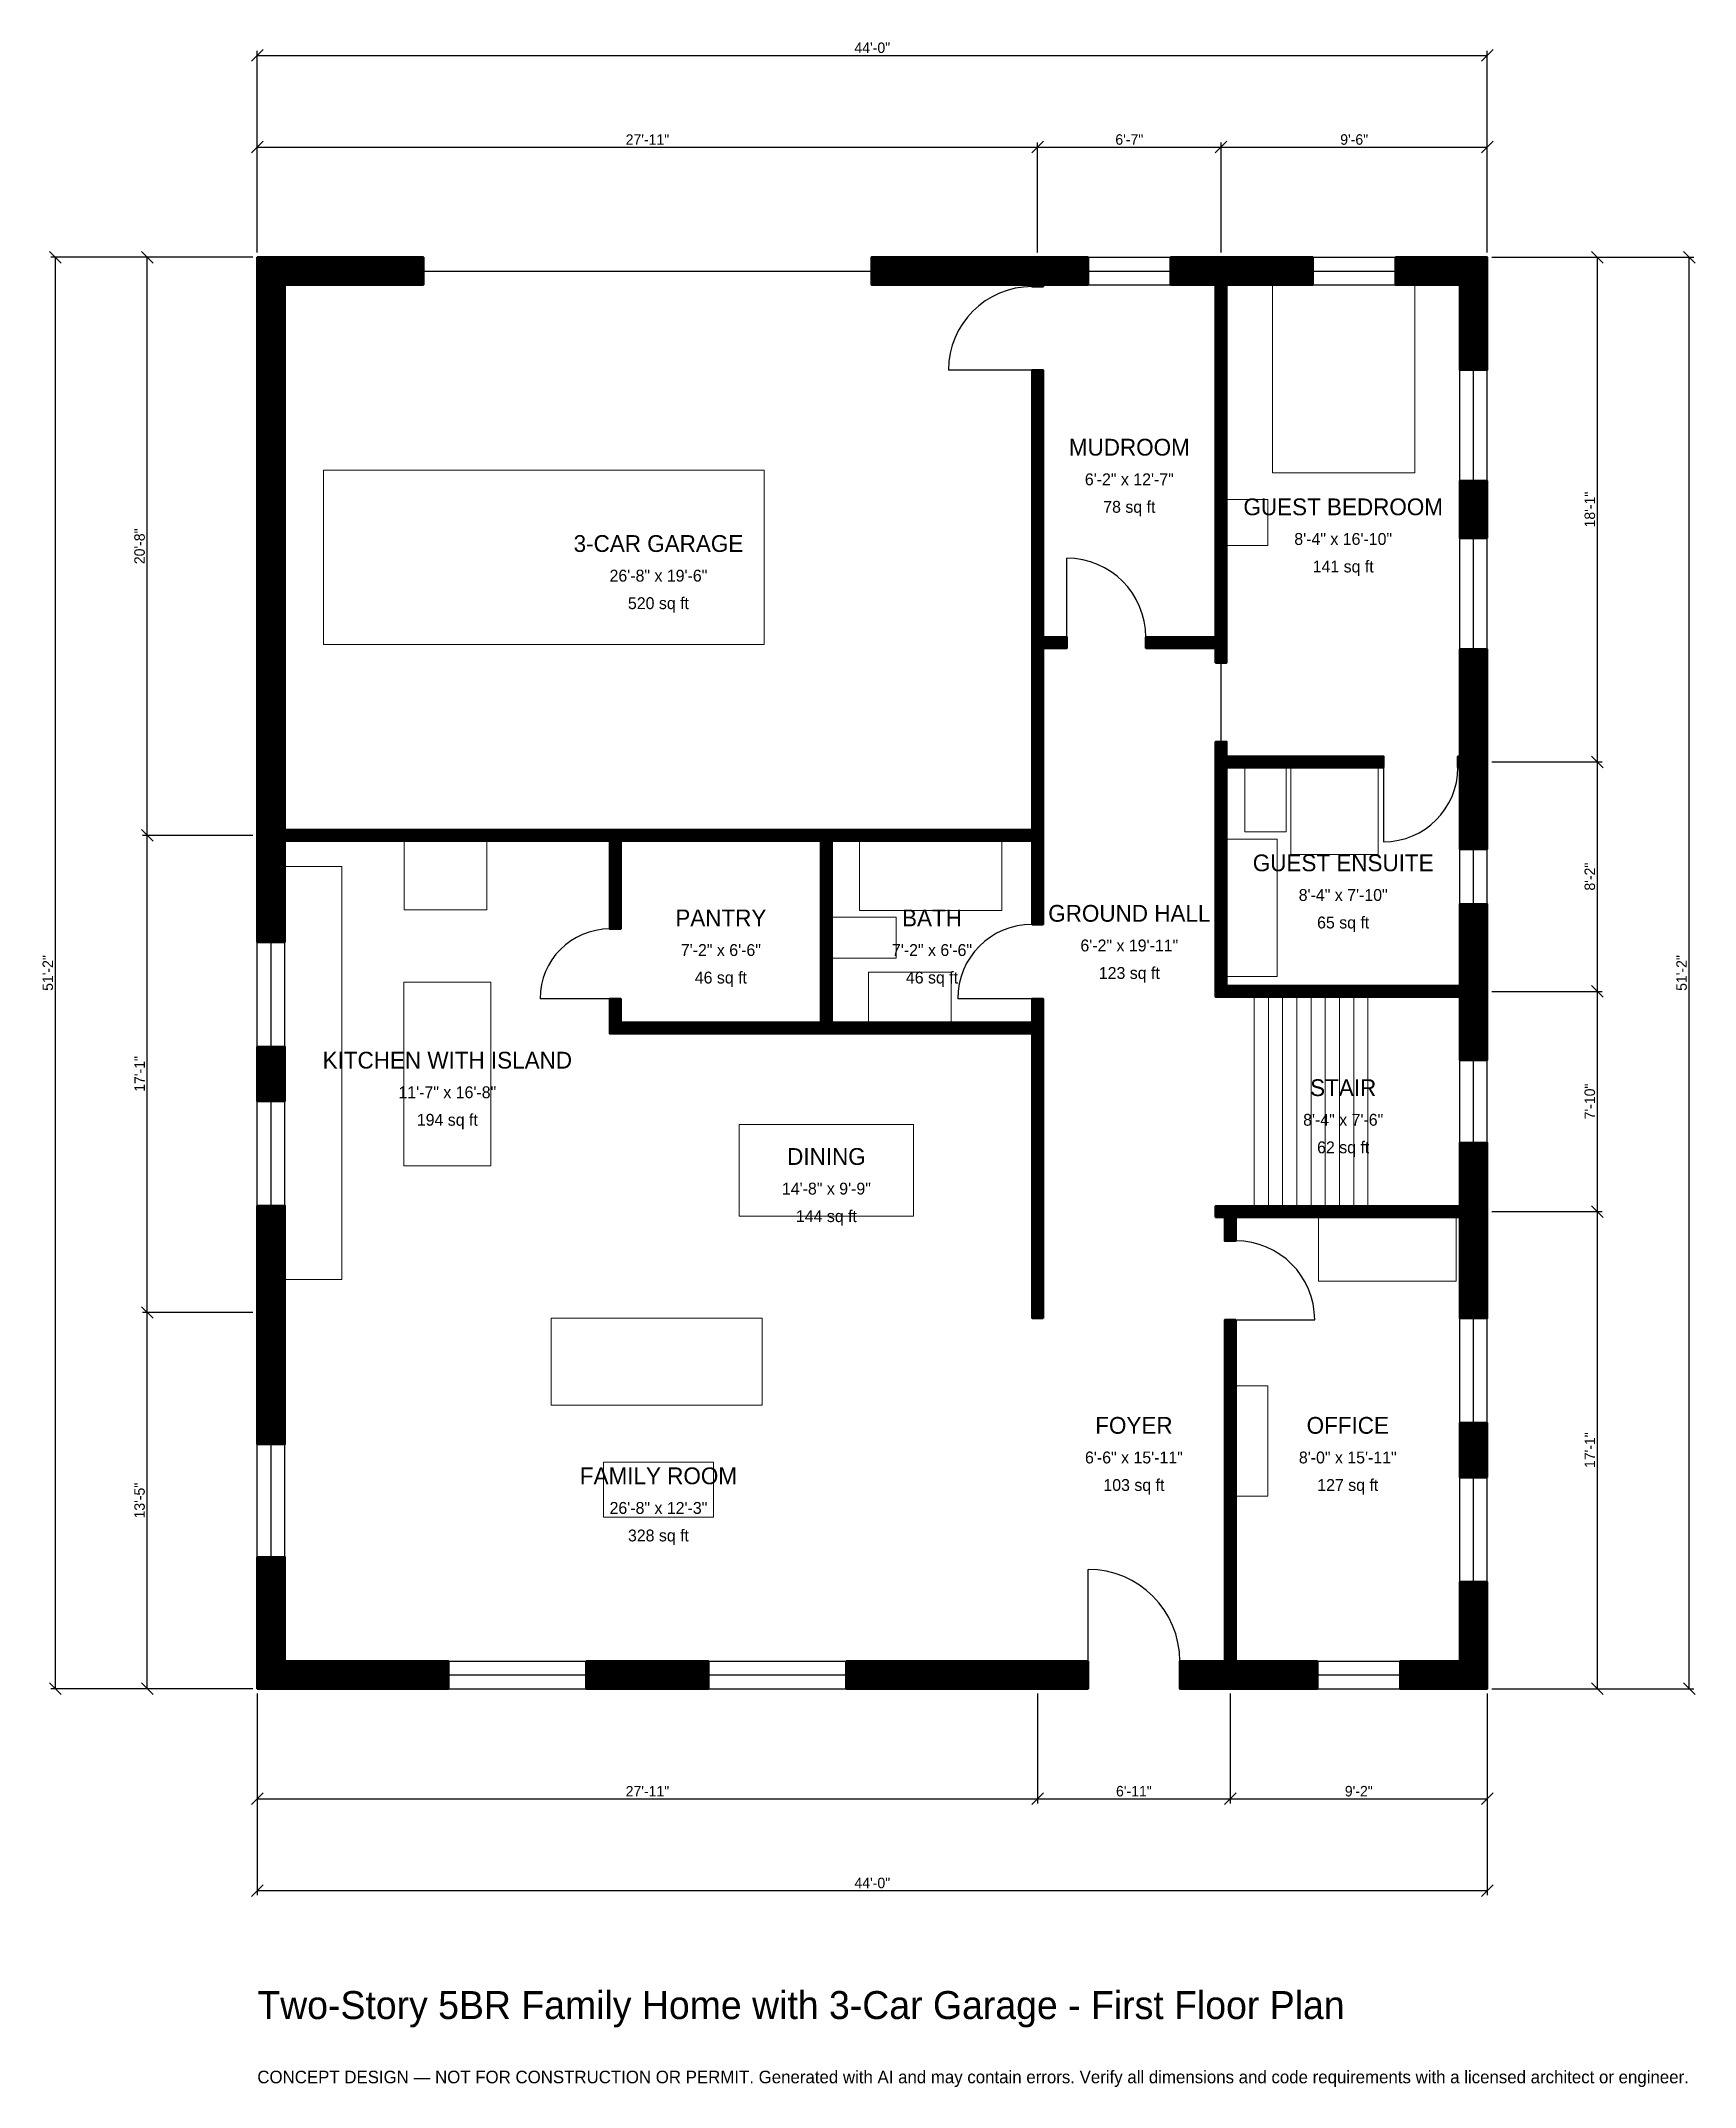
# Model space of a CAD drawing. Header units: inches. Extents: x -93 to 617, y -171 to 707.
import ezdxf
from ezdxf.enums import TextEntityAlignment as Align

# ---------------------------------------------------------------- set-up
doc = ezdxf.new("R2010")
doc.units = ezdxf.units.IN
doc.header["$MEASUREMENT"] = 0
doc.linetypes.add('DASHED', pattern=[0.6, 0.5, -0.1])
for name, color, linetype, lineweight in [('A-ANNO-DIMS', 1, 'Continuous', 13), ('A-ANNO-TEXT', 7, 'Continuous', 18), ('A-AREA-IDEN', 7, 'Continuous', 18), ('A-DOOR', 2, 'Continuous', 25), ('A-FLOR-FIXT', 9, 'Continuous', 13), ('A-FLOR-STRS', 3, 'Continuous', 18), ('A-FURN', 9, 'Continuous', 13), ('A-GLAZ', 4, 'Continuous', 25), ('A-WALL', 7, 'Continuous', 50), ('A-WALL-PATT', 8, 'Continuous', 13)]:
    doc.layers.add(name, color=color, linetype=linetype, lineweight=lineweight)
doc.dimstyles.new('PLAN', dxfattribs={"dimtxt": 4.5, "dimasz": 3, "dimexe": 2, "dimexo": 2, "dimgap": 1, "dimtad": 1, "dimdec": 0, "dimlunit": 4, "dimtsz": 2.5, "dimcen": 2.5, "dimclrd": 1, "dimclre": 1, "dimazin": 3, "dimtfac": 1, "dimtmove": 0, "dimatfit": 3})

msp = doc.modelspace()

# ---------------------------------------------------------------- hatches: boundary and pattern name
at = {"layer": 'A-WALL-PATT'}
h = msp.add_hatch(dxfattribs=at)
h.set_pattern_fill('ANSI31', color=8, scale=0.8)
h.paths.add_polyline_path([(0, 0), (0, 11.811), (0, 11.811), (0, 56.4961), (11.811, 56.4961), (11.811, 11.811), (82.021, 11.811), (82.021, 0), (11.811, 0), (11.811, 0), (0, 0), (0, 0), (0, 0)])
h.paths.add_polyline_path([(0, 155.5118), (0, 167.3228), (0, 207.2178), (11.811, 207.2178), (11.811, 167.3228), (11.811, 155.5118), (11.811, 104.9213), (0, 104.9213), (0, 155.5118)])
h.paths.add_polyline_path([(0, 275.4593), (11.811, 275.4593), (11.811, 252.0997), (0, 252.0997), (0, 275.4593)])
h.paths.add_polyline_path([(0, 360.2362), (0, 363.7795), (0, 363.7795), (0, 368.5039), (0, 368.5039), (0, 372.0472), (0, 602.3622), (0, 602.3622), (0, 614.1732), (0, 614.1732), (0, 614.1733), (0, 614.1733), (11.811, 614.1733), (11.811, 614.1732), (71.2598, 614.1732), (71.2598, 602.3622), (11.811, 602.3622), (11.811, 372.0472), (11.811, 368.5039), (151.1811, 368.5039), (155.9055, 368.5039), (241.7323, 368.5039), (241.7323, 368.5039), (246.4567, 368.5039), (332.2835, 368.5039), (332.2835, 446.4567), (332.2835, 451.1811), (332.2835, 565.748), (337.0079, 565.748), (337.0079, 451.1811), (347.2441, 451.1811), (347.2441, 446.4567), (337.0079, 446.4567), (337.0079, 368.5039), (337.0079, 363.7795), (337.0079, 327.9528), (332.2835, 327.9528), (332.2835, 363.7795), (246.4567, 363.7795), (246.4567, 285.8268), (332.2835, 285.8268), (332.2835, 296.063), (337.0079, 296.063), (337.0079, 285.8268), (337.0079, 281.1024), (337.0079, 281.1024), (337.0079, 207.0866), (337.0079, 202.3622), (337.0079, 159.0551), (332.2835, 159.0551), (332.2835, 202.3622), (332.2835, 207.0866), (332.2835, 281.1024), (246.4567, 281.1024), (241.7323, 281.1024), (151.1811, 281.1024), (151.1811, 281.1024), (151.1811, 285.8268), (151.1811, 296.063), (155.9055, 296.063), (155.9055, 285.8268), (241.7323, 285.8268), (241.7323, 363.7795), (155.9055, 363.7795), (155.9055, 325.9843), (151.1811, 325.9843), (151.1811, 363.7795), (11.811, 363.7795), (11.811, 360.2362), (11.811, 320.3412), (0, 320.3412), (0, 360.2362)])
h.paths.add_polyline_path([(328.7402, 614.1732), (332.2835, 614.1732), (332.2835, 614.1733), (337.0079, 614.1733), (337.0079, 614.1732), (340.5512, 614.1732), (356.2992, 614.1732), (356.2992, 602.3622), (340.5512, 602.3622), (337.0079, 602.3622), (337.0079, 601.5748), (332.2835, 601.5748), (332.2835, 602.3622), (328.7402, 602.3622), (263.3858, 602.3622), (263.3858, 614.1732), (328.7402, 614.1732)])
h.paths.add_polyline_path([(411.0236, 614.1732), (411.0236, 614.1733), (415.748, 614.1733), (415.748, 614.1732), (419.2913, 614.1732), (419.2913, 614.1732), (452.7559, 614.1732), (452.7559, 602.3622), (415.748, 602.3622), (415.748, 451.1811), (415.748, 446.4567), (415.748, 440.1575), (411.0236, 440.1575), (411.0236, 446.4567), (381.1024, 446.4567), (381.1024, 451.1811), (411.0236, 451.1811), (411.0236, 602.3622), (407.4803, 602.3622), (407.4803, 602.3622), (391.7323, 602.3622), (391.7323, 614.1732), (411.0236, 614.1732)])
h.paths.add_polyline_path([(515.748, 614.1732), (515.748, 614.1733), (527.5591, 614.1733), (527.5591, 614.1732), (527.5591, 614.1732), (527.5591, 602.3622), (527.5591, 602.3622), (527.5591, 565.8136), (515.748, 565.8136), (515.748, 602.3622), (488.189, 602.3622), (488.189, 614.1732), (515.748, 614.1732)])
h.paths.add_polyline_path([(527.5591, 493.6352), (515.748, 493.6352), (515.748, 518.1759), (527.5591, 518.1759), (527.5591, 493.6352)])
h.paths.add_polyline_path([(527.5591, 403.5433), (527.5591, 400), (527.5591, 400), (527.5591, 395.2756), (527.5591, 395.2756), (527.5591, 391.7323), (527.5591, 360.2362), (515.748, 360.2362), (515.748, 391.7323), (515.748, 395.2756), (514.9606, 395.2756), (514.9606, 400), (515.748, 400), (515.748, 403.5433), (515.748, 445.9974), (527.5591, 445.9974), (527.5591, 403.5433)])
h.paths.add_polyline_path([(527.5591, 305.1181), (527.5591, 301.5748), (527.5591, 301.5748), (527.5591, 296.8504), (527.5591, 296.8504), (527.5591, 293.3071), (527.5591, 269.685), (515.748, 269.685), (515.748, 293.3071), (515.748, 296.8504), (415.748, 296.8504), (411.0236, 296.8504), (411.0236, 301.5748), (411.0236, 395.2756), (411.0236, 400), (411.0236, 406.2992), (415.748, 406.2992), (415.748, 400), (483.0709, 400), (483.0709, 395.2756), (415.748, 395.2756), (415.748, 301.5748), (515.748, 301.5748), (515.748, 305.1181), (515.748, 336.6142), (527.5591, 336.6142), (527.5591, 305.1181)])
h.paths.add_polyline_path([(527.5591, 207.0866), (527.5591, 207.0866), (527.5591, 202.3622), (527.5591, 202.3622), (527.5591, 198.8189), (527.5591, 198.8189), (527.5591, 158.9239), (515.748, 158.9239), (515.748, 202.3622), (419.685, 202.3622), (419.685, 192.126), (414.9606, 192.126), (414.9606, 202.3622), (411.0236, 202.3622), (411.0236, 207.0866), (414.9606, 207.0866), (419.685, 207.0866), (515.748, 207.0866), (515.748, 210.6299), (515.748, 210.6299), (515.748, 234.252), (527.5591, 234.252), (527.5591, 207.0866)])
h.paths.add_polyline_path([(527.5591, 90.6824), (515.748, 90.6824), (515.748, 114.042), (527.5591, 114.042), (527.5591, 90.6824)])
h.paths.add_polyline_path([(527.5591, 11.811), (527.5591, 11.811), (527.5591, 0), (527.5591, 0), (527.5591, 0), (515.748, 0), (515.748, 0), (490.1575, 0), (490.1575, 11.811), (515.748, 11.811), (515.748, 45.8005), (527.5591, 45.8005), (527.5591, 11.811)])
h.paths.add_polyline_path([(423.2283, 0), (419.685, 0), (419.685, 0), (414.9606, 0), (414.9606, 0), (411.4173, 0), (395.6693, 0), (395.6693, 11.811), (411.4173, 11.811), (414.9606, 11.811), (414.9606, 158.2677), (419.685, 158.2677), (419.685, 11.811), (423.2283, 11.811), (454.7244, 11.811), (454.7244, 0), (423.2283, 0)])
h.paths.add_polyline_path([(340.5512, 0), (328.7402, 0), (252.6247, 0), (252.6247, 11.811), (328.7402, 11.811), (340.5512, 11.811), (356.2992, 11.811), (356.2992, 0), (340.5512, 0)])
h.paths.add_polyline_path([(141.0761, 0), (141.0761, 11.811), (193.5696, 11.811), (193.5696, 0), (141.0761, 0)])

# ---------------------------------------------------------------- linework, layer by layer
at = {"layer": 'A-DOOR', "linetype": 'DASHED'}
msp.add_line((71.2598, 608.2677), (263.3858, 608.2677), dxfattribs=at)
at = {"layer": 'A-DOOR'}
for p, q in [((332.2835, 565.748), (296.4567, 565.748)), ((347.2441, 451.1811), (347.2441, 485.0394)), ((413.3858, 406.2992), (413.3858, 440.1575)), ((483.0709, 395.2756), (483.0709, 363.3858)), ((151.1811, 296.063), (121.2598, 296.063)), ((332.2835, 296.063), (300.3937, 296.063)), ((419.685, 158.2677), (453.5433, 158.2677)), ((356.2992, 11.811), (356.2992, 51.1811))]:
    msp.add_line(p, q, dxfattribs=at)
for centre, radius, start, end in [((332.2835, 565.748), 35.8268, 90, 180), ((347.2441, 451.1811), 33.8583, 0, 90), ((483.0709, 395.2756), 31.8898, 270, 360), ((151.1811, 296.063), 29.9213, 90, 180), ((332.2835, 296.063), 31.8898, 90, 180), ((419.685, 158.2677), 33.8583, 0, 90), ((356.2992, 11.811), 39.3701, 0, 90)]:
    msp.add_arc(centre, radius, start, end, dxfattribs=at)
at = {"layer": 'A-FLOR-FIXT'}
for points in [[(423.622, 367.7165), (441.3386, 367.7165), (441.3386, 395.2756), (423.622, 395.2756)], [(443.3071, 357.874), (480.7087, 357.874), (480.7087, 395.2756), (443.3071, 395.2756)], [(258.2677, 333.8583), (319.2913, 333.8583), (319.2913, 363.7795), (258.2677, 363.7795)], [(415.748, 305.5118), (437.4016, 305.5118), (437.4016, 364.5669), (415.748, 364.5669)], [(11.811, 175.5906), (36.2205, 175.5906), (36.2205, 352.7559), (11.811, 352.7559)], [(246.4567, 313.3858), (274.0157, 313.3858), (274.0157, 331.1024), (246.4567, 331.1024)], [(262.2047, 285.8268), (297.6378, 285.8268), (297.6378, 307.4803), (262.2047, 307.4803)], [(62.7953, 224.4094), (100.1969, 224.4094), (100.1969, 303.1496), (62.7953, 303.1496)]]:
    msp.add_lwpolyline(points, close=True, dxfattribs=at)
at = {"layer": 'A-FLOR-STRS'}
for p, q in [((427.5591, 207.0866), (427.5591, 296.8504)), ((433.6614, 207.0866), (433.6614, 296.8504)), ((439.7638, 207.0866), (439.7638, 296.8504)), ((445.8661, 207.0866), (445.8661, 296.8504)), ((451.9685, 207.0866), (451.9685, 296.8504)), ((458.0709, 207.0866), (458.0709, 296.8504)), ((464.1732, 207.0866), (464.1732, 296.8504)), ((470.2756, 207.0866), (470.2756, 296.8504)), ((476.378, 207.0866), (476.378, 296.8504))]:
    msp.add_line(p, q, dxfattribs=at)
at = {"layer": 'A-FURN'}
for points in [[(435.4331, 521.6535), (496.4567, 521.6535), (496.4567, 602.3622), (435.4331, 602.3622)], [(28.3465, 448.0315), (217.3228, 448.0315), (217.3228, 522.8346), (28.3465, 522.8346)], [(415.748, 490.5512), (433.4646, 490.5512), (433.4646, 510.2362), (415.748, 510.2362)], [(62.9921, 334.252), (98.4252, 334.252), (98.4252, 363.7795), (62.9921, 363.7795)], [(206.6929, 202.7559), (281.4961, 202.7559), (281.4961, 242.126), (206.6929, 242.126)], [(455.1181, 174.8031), (514.1732, 174.8031), (514.1732, 202.3622), (455.1181, 202.3622)], [(125.9843, 121.6535), (216.5354, 121.6535), (216.5354, 159.0551), (125.9843, 159.0551)], [(419.685, 82.6772), (433.4646, 82.6772), (433.4646, 129.9213), (419.685, 129.9213)], [(148.4252, 73.622), (195.6693, 73.622), (195.6693, 97.2441), (148.4252, 97.2441)]]:
    msp.add_lwpolyline(points, close=True, dxfattribs=at)
at = {"layer": 'A-GLAZ'}
for p, q in [((356.2992, 614.1732), (391.7323, 614.1732)), ((356.2992, 608.2677), (391.7323, 608.2677)), ((452.7559, 614.1732), (488.189, 614.1732)), ((452.7559, 608.2677), (488.189, 608.2677)), ((356.2992, 602.3622), (391.7323, 602.3622)), ((452.7559, 602.3622), (488.189, 602.3622)), ((515.748, 518.1759), (515.748, 565.8136)), ((521.6535, 518.1759), (521.6535, 565.8136)), ((527.5591, 518.1759), (527.5591, 565.8136)), ((515.748, 445.9974), (515.748, 493.6352)), ((521.6535, 445.9974), (521.6535, 493.6352)), ((527.5591, 445.9974), (527.5591, 493.6352)), ((515.748, 336.6142), (515.748, 360.2362)), ((521.6535, 336.6142), (521.6535, 360.2362)), ((527.5591, 336.6142), (527.5591, 360.2362)), ((0, 275.4593), (0, 320.3412)), ((5.9055, 275.4593), (5.9055, 320.3412)), ((11.811, 275.4593), (11.811, 320.3412)), ((515.748, 234.252), (515.748, 269.685)), ((521.6535, 234.252), (521.6535, 269.685)), ((527.5591, 234.252), (527.5591, 269.685)), ((0, 207.2178), (0, 252.0997)), ((5.9055, 207.2178), (5.9055, 252.0997)), ((11.811, 207.2178), (11.811, 252.0997)), ((515.748, 114.042), (515.748, 158.9239)), ((521.6535, 114.042), (521.6535, 158.9239)), ((527.5591, 114.042), (527.5591, 158.9239)), ((0, 56.4961), (0, 104.9213)), ((5.9055, 56.4961), (5.9055, 104.9213)), ((11.811, 56.4961), (11.811, 104.9213)), ((515.748, 45.8005), (515.748, 90.6824)), ((521.6535, 45.8005), (521.6535, 90.6824)), ((527.5591, 45.8005), (527.5591, 90.6824)), ((82.021, 11.811), (141.0761, 11.811)), ((193.5696, 11.811), (252.6247, 11.811)), ((454.7244, 11.811), (490.1575, 11.811)), ((82.021, 5.9055), (141.0761, 5.9055)), ((82.021, 0), (141.0761, 0)), ((193.5696, 5.9055), (252.6247, 5.9055)), ((193.5696, 0), (252.6247, 0)), ((454.7244, 5.9055), (490.1575, 5.9055)), ((454.7244, 0), (490.1575, 0))]:
    msp.add_line(p, q, dxfattribs=at)
at = {"layer": 'A-WALL'}
for points in [[(0, 360.2362), (0, 363.7795), (0, 363.7795), (0, 368.5039), (0, 368.5039), (0, 372.0472), (0, 602.3622), (0, 602.3622), (0, 614.1732), (0, 614.1732), (0, 614.1733), (0, 614.1733), (11.811, 614.1733), (11.811, 614.1732), (71.2598, 614.1732), (71.2598, 602.3622), (11.811, 602.3622), (11.811, 372.0472), (11.811, 368.5039), (151.1811, 368.5039), (155.9055, 368.5039), (241.7323, 368.5039), (241.7323, 368.5039), (246.4567, 368.5039), (332.2835, 368.5039), (332.2835, 446.4567), (332.2835, 451.1811), (332.2835, 565.748), (337.0079, 565.748), (337.0079, 451.1811), (347.2441, 451.1811), (347.2441, 446.4567), (337.0079, 446.4567), (337.0079, 368.5039), (337.0079, 363.7795), (337.0079, 327.9528), (332.2835, 327.9528), (332.2835, 363.7795), (246.4567, 363.7795), (246.4567, 285.8268), (332.2835, 285.8268), (332.2835, 296.063), (337.0079, 296.063), (337.0079, 285.8268), (337.0079, 281.1024), (337.0079, 281.1024), (337.0079, 207.0866), (337.0079, 202.3622), (337.0079, 159.0551), (332.2835, 159.0551), (332.2835, 202.3622), (332.2835, 207.0866), (332.2835, 281.1024), (246.4567, 281.1024), (241.7323, 281.1024), (151.1811, 281.1024), (151.1811, 281.1024), (151.1811, 285.8268), (151.1811, 296.063), (155.9055, 296.063), (155.9055, 285.8268), (241.7323, 285.8268), (241.7323, 363.7795), (155.9055, 363.7795), (155.9055, 325.9843), (151.1811, 325.9843), (151.1811, 363.7795), (11.811, 363.7795), (11.811, 360.2362), (11.811, 320.3412), (0, 320.3412), (0, 360.2362)], [(328.7402, 614.1732), (332.2835, 614.1732), (332.2835, 614.1733), (337.0079, 614.1733), (337.0079, 614.1732), (340.5512, 614.1732), (356.2992, 614.1732), (356.2992, 602.3622), (340.5512, 602.3622), (337.0079, 602.3622), (337.0079, 601.5748), (332.2835, 601.5748), (332.2835, 602.3622), (328.7402, 602.3622), (263.3858, 602.3622), (263.3858, 614.1732), (328.7402, 614.1732)], [(411.0236, 614.1732), (411.0236, 614.1733), (415.748, 614.1733), (415.748, 614.1732), (419.2913, 614.1732), (419.2913, 614.1732), (452.7559, 614.1732), (452.7559, 602.3622), (415.748, 602.3622), (415.748, 451.1811), (415.748, 446.4567), (415.748, 440.1575), (411.0236, 440.1575), (411.0236, 446.4567), (381.1024, 446.4567), (381.1024, 451.1811), (411.0236, 451.1811), (411.0236, 602.3622), (407.4803, 602.3622), (407.4803, 602.3622), (391.7323, 602.3622), (391.7323, 614.1732), (411.0236, 614.1732)], [(515.748, 614.1732), (515.748, 614.1733), (527.5591, 614.1733), (527.5591, 614.1732), (527.5591, 614.1732), (527.5591, 602.3622), (527.5591, 602.3622), (527.5591, 565.8136), (515.748, 565.8136), (515.748, 602.3622), (488.189, 602.3622), (488.189, 614.1732), (515.748, 614.1732)], [(527.5591, 493.6352), (515.748, 493.6352), (515.748, 518.1759), (527.5591, 518.1759), (527.5591, 493.6352)], [(527.5591, 403.5433), (527.5591, 400), (527.5591, 400), (527.5591, 395.2756), (527.5591, 395.2756), (527.5591, 391.7323), (527.5591, 360.2362), (515.748, 360.2362), (515.748, 391.7323), (515.748, 395.2756), (514.9606, 395.2756), (514.9606, 400), (515.748, 400), (515.748, 403.5433), (515.748, 445.9974), (527.5591, 445.9974), (527.5591, 403.5433)], [(527.5591, 305.1181), (527.5591, 301.5748), (527.5591, 301.5748), (527.5591, 296.8504), (527.5591, 296.8504), (527.5591, 293.3071), (527.5591, 269.685), (515.748, 269.685), (515.748, 293.3071), (515.748, 296.8504), (415.748, 296.8504), (411.0236, 296.8504), (411.0236, 301.5748), (411.0236, 395.2756), (411.0236, 400), (411.0236, 406.2992), (415.748, 406.2992), (415.748, 400), (483.0709, 400), (483.0709, 395.2756), (415.748, 395.2756), (415.748, 301.5748), (515.748, 301.5748), (515.748, 305.1181), (515.748, 336.6142), (527.5591, 336.6142), (527.5591, 305.1181)], [(0, 275.4593), (11.811, 275.4593), (11.811, 252.0997), (0, 252.0997), (0, 275.4593)], [(527.5591, 207.0866), (527.5591, 207.0866), (527.5591, 202.3622), (527.5591, 202.3622), (527.5591, 198.8189), (527.5591, 198.8189), (527.5591, 158.9239), (515.748, 158.9239), (515.748, 202.3622), (419.685, 202.3622), (419.685, 192.126), (414.9606, 192.126), (414.9606, 202.3622), (411.0236, 202.3622), (411.0236, 207.0866), (414.9606, 207.0866), (419.685, 207.0866), (515.748, 207.0866), (515.748, 210.6299), (515.748, 210.6299), (515.748, 234.252), (527.5591, 234.252), (527.5591, 207.0866)], [(0, 155.5118), (0, 167.3228), (0, 207.2178), (11.811, 207.2178), (11.811, 167.3228), (11.811, 155.5118), (11.811, 104.9213), (0, 104.9213), (0, 155.5118)], [(423.2283, 0), (419.685, 0), (419.685, 0), (414.9606, 0), (414.9606, 0), (411.4173, 0), (395.6693, 0), (395.6693, 11.811), (411.4173, 11.811), (414.9606, 11.811), (414.9606, 158.2677), (419.685, 158.2677), (419.685, 11.811), (423.2283, 11.811), (454.7244, 11.811), (454.7244, 0), (423.2283, 0)], [(527.5591, 90.6824), (515.748, 90.6824), (515.748, 114.042), (527.5591, 114.042), (527.5591, 90.6824)], [(0, 0), (0, 11.811), (0, 11.811), (0, 56.4961), (11.811, 56.4961), (11.811, 11.811), (82.021, 11.811), (82.021, 0), (11.811, 0), (11.811, 0), (0, 0), (0, 0), (0, 0)], [(527.5591, 11.811), (527.5591, 11.811), (527.5591, 0), (527.5591, 0), (527.5591, 0), (515.748, 0), (515.748, 0), (490.1575, 0), (490.1575, 11.811), (515.748, 11.811), (515.748, 45.8005), (527.5591, 45.8005), (527.5591, 11.811)], [(141.0761, 0), (141.0761, 11.811), (193.5696, 11.811), (193.5696, 0), (141.0761, 0)], [(340.5512, 0), (328.7402, 0), (252.6247, 0), (252.6247, 11.811), (328.7402, 11.811), (340.5512, 11.811), (356.2992, 11.811), (356.2992, 0), (340.5512, 0)]]:
    msp.add_lwpolyline(points, close=True, dxfattribs=at)

# ---------------------------------------------------------------- texts
at = {"layer": 'A-ANNO-TEXT'}
for s, height, p in [('Two-Story 5BR Family Home with 3-Car Garage - First Floor Plan', 12, (0, -141.7323)), ('CONCEPT DESIGN — NOT FOR CONSTRUCTION OR PERMIT. Generated with AI and may contain errors. Verify all dimensions and code requirements with a licensed architect or engineer.', 5.4, (0, -169.2913))]:
    msp.add_text(s, height=height, dxfattribs=at).set_placement(p)
at = {"layer": 'A-AREA-IDEN'}
for s, height, p in [('MUDROOM', 7.2, (374.0157, 532.6772)), ('6\'-2" x 12\'-7"', 5.1, (374.0157, 518.8976)), ('78 sq ft', 5.1, (374.0157, 507.0866)), ('GUEST BEDROOM', 7.2, (465.748, 507.0866)), ('3-CAR GARAGE', 7.2, (172.0472, 491.3386)), ('8\'-4" x 16\'-10"', 5.1, (465.748, 493.3071)), ('141 sq ft', 5.1, (465.748, 481.4961)), ('26\'-8" x 19\'-6"', 5.1, (172.0472, 477.5591)), ('520 sq ft', 5.1, (172.0472, 465.748)), ('GUEST ENSUITE', 7.2, (465.748, 354.3307)), ('8\'-4" x 7\'-10"', 5.1, (465.748, 340.5512)), ('PANTRY', 7.2, (198.8189, 330.7087)), ('BATH', 7.2, (289.3701, 330.7087)), ('GROUND HALL', 7.2, (374.0157, 332.6772)), ('65 sq ft', 5.1, (465.748, 328.7402)), ('7\'-2" x 6\'-6"', 5.1, (198.8189, 316.9291)), ('7\'-2" x 6\'-6"', 5.1, (289.3701, 316.9291)), ('6\'-2" x 19\'-11"', 5.1, (374.0157, 318.8976)), ('46 sq ft', 5.1, (198.8189, 305.1181)), ('46 sq ft', 5.1, (289.3701, 305.1181)), ('123 sq ft', 5.1, (374.0157, 307.0866)), ('KITCHEN WITH ISLAND', 7.2, (81.4961, 269.685)), ('11\'-7" x 16\'-8"', 5.1, (81.4961, 255.9055)), ('STAIR', 7.2, (465.748, 257.874)), ('194 sq ft', 5.1, (81.4961, 244.0945)), ('8\'-4" x 7\'-6"', 5.1, (465.748, 244.0945)), ('DINING', 7.2, (244.0945, 228.3465)), ('62 sq ft', 5.1, (465.748, 232.2835)), ('14\'-8" x 9\'-9"', 5.1, (244.0945, 214.5669)), ('144 sq ft', 5.1, (244.0945, 202.7559)), ('FOYER', 7.2, (375.9843, 112.9921)), ('OFFICE', 7.2, (467.7165, 112.9921)), ('6\'-6" x 15\'-11"', 5.1, (375.9843, 99.2126)), ('8\'-0" x 15\'-11"', 5.1, (467.7165, 99.2126)), ('FAMILY ROOM', 7.2, (172.0472, 91.3386)), ('103 sq ft', 5.1, (375.9843, 87.4016)), ('127 sq ft', 5.1, (467.7165, 87.4016)), ('26\'-8" x 12\'-3"', 5.1, (172.0472, 77.5591)), ('328 sq ft', 5.1, (172.0472, 65.748))]:
    msp.add_text(s, height=height, dxfattribs=at).set_placement(p, align=Align.MIDDLE_CENTER)

# ---------------------------------------------------------------- dimensions: what is measured, and where the dimension line sits
at = {"layer": 'A-ANNO-DIMS'}
for base, p1, p2, text in [((0, 700.7874), (0, 614.1732), (527.5591, 614.1732), '44\'-0"'), ((0, 661.4173), (0, 614.1732), (334.6457, 614.1732), '27\'-11"'), ((334.6457, 661.4173), (334.6457, 614.1732), (413.3858, 614.1732), '6\'-7"'), ((413.3858, 661.4173), (413.3858, 614.1732), (527.5591, 614.1732), '9\'-6"'), ((0, -47.2441), (0, 0), (334.6457, 0), '27\'-11"'), ((0, -86.6142), (0, 0), (527.5591, 0), '44\'-0"'), ((334.6457, -47.2441), (334.6457, 0), (417.3228, 0), '6\'-11"'), ((417.3228, -47.2441), (417.3228, 0), (527.5591, 0), '9\'-2"')]:
    msp.add_linear_dim(base=base, p1=p1, p2=p2, text=text, dimstyle='PLAN', dxfattribs=at).render()
for base, p1, p2, text in [((-86.6142, 0), (0, 0), (0, 614.1732), '51\'-2"'), ((-47.2441, 366.1417), (0, 366.1417), (0, 614.1732), '20\'-8"'), ((574.8031, 397.6378), (527.5591, 397.6378), (527.5591, 614.1732), '18\'-1"'), ((614.1732, 0), (527.5591, 0), (527.5591, 614.1732), '51\'-2"'), ((574.8031, 299.2126), (527.5591, 299.2126), (527.5591, 397.6378), '8\'-2"'), ((-47.2441, 161.4173), (0, 161.4173), (0, 366.1417), '17\'-1"'), ((574.8031, 204.7244), (527.5591, 204.7244), (527.5591, 299.2126), '7\'-10"'), ((574.8031, 0), (527.5591, 0), (527.5591, 204.7244), '17\'-1"'), ((-47.2441, 0), (0, 0), (0, 161.4173), '13\'-5"')]:
    msp.add_linear_dim(base=base, p1=p1, p2=p2, angle=90, text=text, dimstyle='PLAN', dxfattribs=at).render()

doc.saveas('drawing.dxf')
